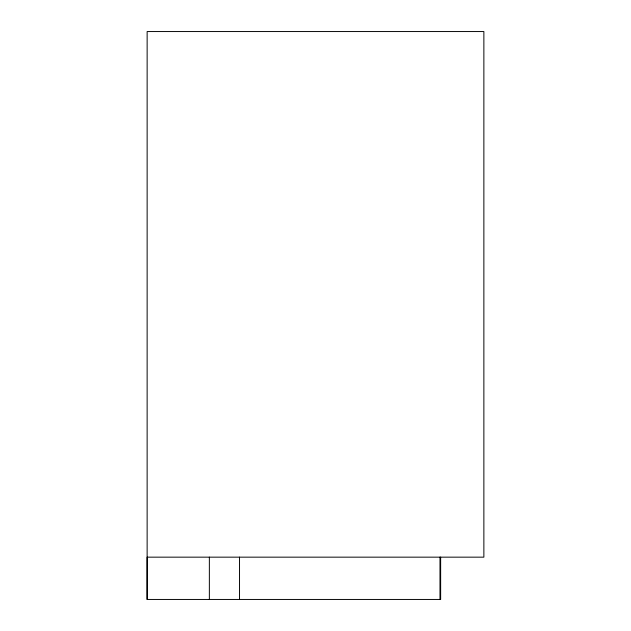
<?xml version="1.0" encoding="UTF-8"?>
<svg xmlns="http://www.w3.org/2000/svg" width="631" height="631" viewBox="0 0 631 631"><rect width="100%" height="100%" fill="white"/><g stroke="black" fill="none" stroke-linecap="round" stroke-linejoin="round"><path stroke-width="0.95" d="M147.133 599.45L147.141 557.157L483.867 557.157L483.867 31.55L147.141 31.55L147.133 599.45L440.643 599.45L440.643 557.157M439.988 557.157L439.988 599.45M239.528 557.157L239.528 599.45M209.358 557.157L209.358 599.45"/></g></svg>
